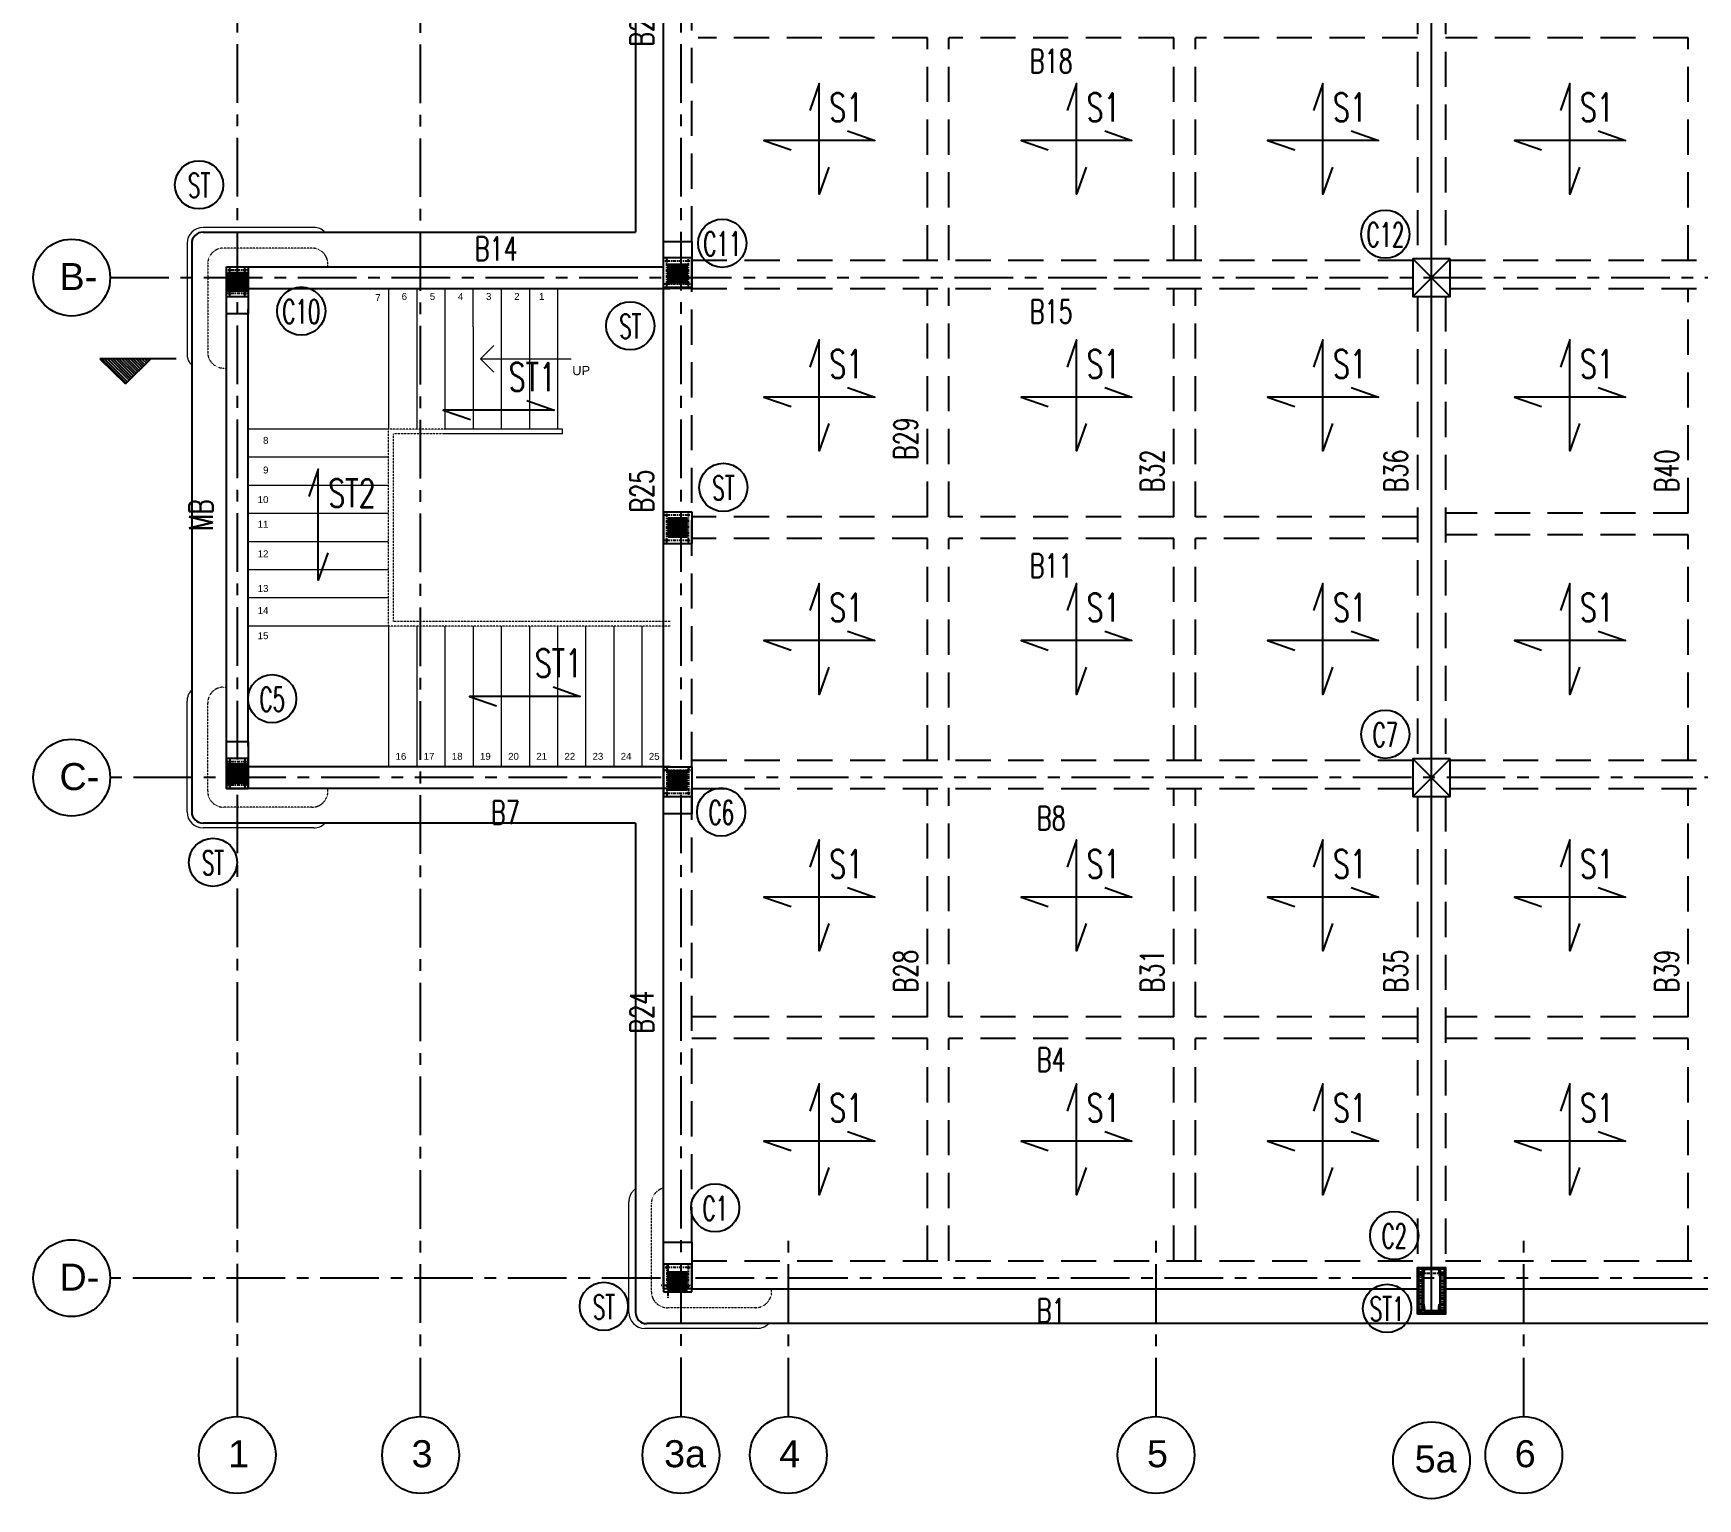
# Model space of a CAD drawing. Header units: millimetres. Extents: x 2659630 to 6742168, y -2425387 to -732288.
# Drawn here: x 3345427 to 3363171, y -1200757 to -1185137 of the extents above; entities that cross this region are included whole.
import ezdxf
from ezdxf.enums import TextEntityAlignment as Align

# ---------------------------------------------------------------- set-up
doc = ezdxf.new("R2010")
doc.units = ezdxf.units.MM
for name, pattern in [('CENTER', [2, 1.25, -0.25, 0.25, -0.25]), ('Centre', [31.75, 6.35, -4.7625, 15.875, -4.7625]), ('Hidden', [7.14375, 4.7625, -2.38125]), ('HIDDEN2', [0.1875, 0.125, -0.0625]), ('Overhead', [3.96875, 2.38125, -1.5875])]:
    doc.linetypes.add(name, pattern=pattern)
for name, color, linetype in [('A-CORNICE', 20, 'Continuous'), ('A-TEXT-0', 7, 'Continuous'), ('S-BEAM INNER', 4, 'HIDDEN2'), ('S-BEAM NO', 3, 'Continuous'), ('S-BEAM OUTER', 4, 'Continuous'), ('S-BRECK LINE', 8, 'Continuous'), ('S-COLUMN', 1, 'Continuous'), ('S-COLUMN CIRCLE', 9, 'Continuous'), ('S-COLUMN NO', 2, 'Continuous'), ('S-GRIDE CIRCLE', 8, 'Continuous'), ('S-GRIDE LINE', 8, 'CENTER'), ('S-GRIDE NO', 1, 'Continuous'), ('S-ISMC', 2, 'Continuous'), ('S-SECTION MARK', 1, 'Continuous'), ('S-SLAB MARK', 3, 'Continuous'), ('S-SLAB NO', 3, 'Continuous'), ('S-STIFFNER PLATE', 3, 'Continuous'), ('S-STIRUPS', 3, 'Continuous')]:
    doc.layers.add(name, color=color, linetype=linetype)
for name, color, linetype, lineweight in [('A-DETL-THIN', 151, 'Continuous', 18), ('A-FLOR-HRAL', 11, 'Continuous', 18), ('A-FLOR-HRAL-MBND', 5, 'Overhead', 18), ('A-FLOR-OVHD', 1, 'Overhead', 18), ('A-PLASTER', 50, 'Continuous', 0), ('A-STAIRS', 31, 'Continuous', 18), ('G-ANNO-TEXT', 231, 'Continuous', 9)]:
    doc.layers.add(name, color=color, linetype=linetype, lineweight=lineweight)
doc.styles.add('Arial', font='arial.ttf', dxfattribs={"height": 123})
doc.styles.add('Arial_3', font='arial.ttf', dxfattribs={"height": 97.584908})
doc.styles.add('Arial_4', font='arial.ttf', dxfattribs={"height": 73.76497})
doc.styles.add('ROMANS', font='r.shx', dxfattribs={"width": 0.7})
pattern_1 = [(315, (3271812.707, -1186767.003), (-15.2387667, -15.2387667), [])]

# ---------------------------------------------------------------- blocks, each defined once
blk = doc.blocks.new('ff')
at = {"layer": 'S-STIRUPS', "ltscale": 1200}
h = blk.add_hatch(dxfattribs=at)
h.set_pattern_fill('ANGLE', color=256, scale=0.666667, style=0)
h.set_pattern_definition([(0, (-1970344.2655, 387487.6027), (0, 4.656666667), [3.386666667, -1.27]), (90, (-1970344.2655, 387487.6027), (-4.656666667, 0), [3.386666667, -1.27])])
h.paths.add_polyline_path([(264427, -411467), (264614, -411467), (264614, -411280), (264427, -411280)])
for points in [[(264420, -411473), (264620, -411473), (264620, -411273), (264420, -411273)], [(264420, -411473), (264620, -411473), (264620, -411273), (264420, -411273)], [(264427, -411467), (264614, -411467), (264614, -411280), (264427, -411280)], [(264427, -411467), (264614, -411467), (264614, -411280), (264427, -411280)]]:
    blk.add_lwpolyline(points, close=True, dxfattribs=at)

msp = doc.modelspace()

# ---------------------------------------------------------------- hatches: boundary and pattern name
at = {"layer": 'S-SECTION MARK', "ltscale": 5}
h = msp.add_hatch(dxfattribs=at)
h.set_pattern_fill('ANSI31', color=256, scale=172.406964, angle=360, style=0)
h.set_pattern_definition(pattern_1)
h.paths.add_polyline_path([(3346409.848, -1188873.11), (3346137.982, -1188605.981), (3346681.713, -1188605.981)])
h = msp.add_hatch(dxfattribs=at)
h.set_pattern_fill('ANSI31', color=256, scale=172.406964, angle=360, style=0)
h.set_pattern_definition(pattern_1)
h.paths.add_polyline_path([(3346409.848, -1188873.11), (3346137.982, -1188605.981), (3346681.713, -1188605.981)])
h = msp.add_hatch(dxfattribs=at)
h.set_pattern_fill('ANSI31', color=256, scale=172.406964, angle=360, style=0)
h.set_pattern_definition(pattern_1)
h.paths.add_polyline_path([(3346409.848, -1188873.11), (3346137.982, -1188605.981), (3346681.713, -1188605.981)])

# ---------------------------------------------------------------- linework, layer by layer
at = {"layer": 'A-CORNICE'}
for p, q in [((3351846.677, -1182040.786), (3351846.677, -1187255.788)), ((3347116.677, -1187375.788), (3347116.677, -1193435.788)), ((3347236.677, -1187255.788), (3351846.677, -1187255.788)), ((3351846.677, -1193555.788), (3347236.677, -1193555.788)), ((3351846.677, -1193555.788), (3351846.677, -1198770.788)), ((3376696.677, -1198890.788), (3351966.677, -1198890.788))]:
    msp.add_line(p, q, dxfattribs=at)
for centre, start, end in [((3347236.677, -1187375.788), 90, 180), ((3347236.677, -1193435.788), 180, 270), ((3351966.677, -1198770.788), 180, 270)]:
    msp.add_arc(centre, 120, start, end, dxfattribs=at)
at = {"layer": 'A-DETL-THIN'}
for q in [(3350336.509, -1188464.556), (3351160.294, -1188605.979), (3350336.508, -1188747.399)]:
    msp.add_line((3350195.087, -1188605.977), q, dxfattribs=at)
at = {"layer": 'A-FLOR-HRAL'}
for p, q in [((3351067.305, -1189405.788), (3349803.609, -1189405.788)), ((3351067.305, -1189355.788), (3349817.304, -1189355.788)), ((3351067.305, -1189405.788), (3351067.305, -1189355.788))]:
    msp.add_line(p, q, dxfattribs=at)
at = {"layer": 'A-FLOR-HRAL-MBND'}
for p, q in [((3349215.7, -1191455.788), (3349215.68, -1189355.788)), ((3349817.304, -1189355.788), (3349215.68, -1189355.788)), ((3349265.7, -1191405.788), (3349265.681, -1189405.788)), ((3349803.609, -1189405.788), (3349265.681, -1189405.788)), ((3352217.267, -1191455.788), (3349215.7, -1191455.788)), ((3352217.267, -1191405.788), (3349265.7, -1191405.788))]:
    msp.add_line(p, q, dxfattribs=at)
at = {"layer": 'A-FLOR-OVHD'}
for p, q in [((3352016.678, -1198550.788), (3352016.678, -1197610.788)), ((3352216.672, -1198520.787), (3353296.676, -1198520.787)), ((3353296.676, -1198520.787), (3353296.676, -1198520.788)), ((3353126.676, -1198720.788), (3352186.678, -1198720.788))]:
    msp.add_line(p, q, dxfattribs=at)
for points in [[(3348566.691, -1187625.789, 0.457417609), (3348396.691, -1187425.789), (3347456.684, -1187425.789, 0.414213562), (3347286.684, -1187595.789), (3347286.696, -1188535.789, 0.414213562), (3347456.696, -1188705.789), (3347486.696, -1188705.789), (3347486.679, -1187625.789), (3348566.691, -1187625.789)], [(3348566.691, -1193187.268, -0.457417609), (3348396.691, -1193387.268), (3347456.683, -1193385.787, -0.414213562), (3347286.683, -1193215.787), (3347286.696, -1192275.788, -0.414213562), (3347456.696, -1192105.788), (3347486.696, -1192105.788), (3347486.677, -1193185.787), (3348566.691, -1193187.267)]]:
    msp.add_lwpolyline(points, format="xyb", close=True, dxfattribs=at)
for centre, radius, start, end in [((3352186.678, -1197610.788), 170, 103.611071, 180), ((3352186.678, -1198550.788), 170, 180, 270), ((3353125.237, -1198547.315), 173.479, 270.4750815, 8.7958454)]:
    msp.add_arc(centre, radius, start, end, dxfattribs=at)
at = {"layer": 'A-PLASTER'}
for p, q in [((3348416.684, -1187205.789), (3347236.691, -1187205.788)), ((3347066.691, -1187375.788), (3347066.702, -1188555.789)), ((3347066.691, -1193435.788), (3347066.704, -1192255.788)), ((3348416.685, -1193607.268), (3347236.691, -1193605.788)), ((3351776.677, -1198770.788), (3351776.678, -1197590.787)), ((3353146.677, -1198940.788), (3351946.677, -1198940.788))]:
    msp.add_line(p, q, dxfattribs=at)
for centre, start, end in [((3347236.691, -1187375.788), 90, 179.9999641), ((3348416.684, -1187375.791), 44.9014728, 90), ((3347236.702, -1188555.79), 180, 192.8571424), ((3347236.702, -1188555.79), 192.857143, 205.7142848), ((3347236.702, -1188555.79), 205.714286, 218.5714275), ((3347236.704, -1192255.788), 154.2857152, 167.142857), ((3347236.704, -1192255.788), 141.4285725, 154.285714), ((3347236.704, -1192255.788), 134.9071928, 141.4285687), ((3347236.704, -1192255.788), 167.1428576, 180), ((3347236.691, -1193435.788), 180.0000359, 270), ((3348416.685, -1193437.268), 270, 315.0989618), ((3351946.678, -1197590.787), 141.4285725, 154.285714), ((3351946.678, -1197590.787), 128.571428, 141.4285687), ((3351946.678, -1197590.787), 126.0318786, 128.5714269), ((3351946.678, -1197590.787), 167.1428576, 180), ((3351946.678, -1197590.787), 154.2857152, 167.142857), ((3351946.677, -1198770.788), 180.0000359, 270), ((3353146.677, -1198770.787), 270, 315.0989575)]:
    msp.add_arc(centre, 170, start, end, dxfattribs=at)
at = {"layer": 'A-STAIRS', "linetype": 'Hidden'}
for p, q in [((3349215.701, -1187855.788), (3349215.701, -1189355.788)), ((3349515.701, -1187855.788), (3349515.701, -1189355.788)), ((3349815.701, -1187855.788), (3349815.701, -1189355.788)), ((3350115.701, -1188266.564), (3350115.701, -1187855.788)), ((3349215.68, -1189355.788), (3347715.701, -1189355.788)), ((3349215.68, -1189655.788), (3347715.701, -1189655.788)), ((3349215.68, -1189955.788), (3347715.701, -1189955.788)), ((3349215.68, -1190255.788), (3347715.701, -1190255.788)), ((3349215.68, -1190555.788), (3347715.701, -1190555.788)), ((3349215.68, -1190855.788), (3347715.701, -1190855.788)), ((3349215.68, -1191155.788), (3347715.701, -1191155.788)), ((3349215.68, -1191455.788), (3347715.701, -1191455.788)), ((3349215.701, -1191460.788), (3349215.701, -1192955.788)), ((3349515.701, -1191455.788), (3349515.701, -1192955.788)), ((3349815.701, -1191455.788), (3349815.701, -1192955.788)), ((3350115.701, -1191455.788), (3350115.701, -1192955.788)), ((3350415.701, -1191455.788), (3350415.701, -1192955.788)), ((3350715.701, -1191455.788), (3350715.701, -1192955.788)), ((3351015.701, -1191455.788), (3351015.701, -1192955.788)), ((3351315.701, -1191455.788), (3351315.701, -1192955.788)), ((3351615.701, -1191455.788), (3351615.701, -1192955.788)), ((3351915.701, -1191455.788), (3351915.701, -1192955.788))]:
    msp.add_line(p, q, dxfattribs=at)
at = {"layer": 'A-STAIRS'}
for p, q in [((3350415.701, -1187855.788), (3350415.701, -1189355.788)), ((3350715.701, -1187855.788), (3350715.701, -1189355.788)), ((3351015.701, -1187855.788), (3351015.701, -1189355.788)), ((3350115.701, -1188266.564), (3350115.701, -1189355.788))]:
    msp.add_line(p, q, dxfattribs=at)
at = {"layer": 'S-BEAM INNER', "ltscale": 3000}
for p, q in [((3360183.224, -1182520.979), (3360183.224, -1187540.788)), ((3360483.224, -1182520.979), (3360483.224, -1187540.788)), ((3352446.675, -1187355.79), (3352446.675, -1182790.785)), ((3354958.943, -1185185.932), (3352516.733, -1185185.932)), ((3354958.943, -1187555.79), (3354958.943, -1185185.932)), ((3355188.943, -1187555.79), (3355188.943, -1185185.932)), ((3357586.148, -1185185.932), (3355188.943, -1185185.932)), ((3357586.148, -1187555.79), (3357586.148, -1185185.932)), ((3360183.224, -1185185.932), (3357816.148, -1185185.932)), ((3357816.148, -1187555.79), (3357816.148, -1185185.932)), ((3363070.554, -1185185.932), (3360483.224, -1185185.932)), ((3363070.554, -1187555.79), (3363070.554, -1185185.932)), ((3352446.677, -1187555.79), (3360133.224, -1187555.79)), ((3360533.224, -1187555.79), (3368133.291, -1187555.79)), ((3352446.677, -1187855.789), (3360133.224, -1187855.789)), ((3352446.682, -1192955.786), (3352446.682, -1187855.789)), ((3354958.879, -1190290.788), (3354958.879, -1187850.787)), ((3355188.879, -1190290.788), (3355188.879, -1187850.787)), ((3357586.084, -1190290.788), (3357586.084, -1187850.787)), ((3357816.084, -1190290.788), (3357816.084, -1187850.787)), ((3360533.224, -1187855.789), (3368133.291, -1187855.789)), ((3363070.554, -1190250.937), (3363070.554, -1187855.789)), ((3360183.224, -1187940.788), (3360183.224, -1192870.788)), ((3360483.224, -1187940.788), (3360483.224, -1192870.788)), ((3354958.879, -1190290.788), (3352446.682, -1190290.788)), ((3357586.084, -1190290.788), (3355188.879, -1190290.788)), ((3360183.224, -1190290.788), (3357816.084, -1190290.788)), ((3363070.554, -1190250.937), (3360483.224, -1190250.937)), ((3354958.879, -1190520.788), (3352446.682, -1190520.788)), ((3354958.879, -1192885.788), (3354958.879, -1190520.788)), ((3355188.879, -1192885.788), (3355188.879, -1190520.788)), ((3357586.084, -1190520.788), (3355188.879, -1190520.788)), ((3357586.084, -1192885.788), (3357586.084, -1190520.788)), ((3357816.084, -1192885.788), (3357816.084, -1190520.788)), ((3360183.224, -1190520.788), (3357816.084, -1190520.788)), ((3363070.554, -1190480.937), (3360483.224, -1190480.937)), ((3363070.554, -1192885.788), (3363070.554, -1190480.937)), ((3352446.682, -1192885.788), (3360133.224, -1192885.788)), ((3360533.224, -1192885.788), (3368133.291, -1192885.788)), ((3352446.672, -1198020.788), (3352446.672, -1193185.788)), ((3352446.677, -1193185.788), (3360133.224, -1193185.788)), ((3354958.884, -1195620.787), (3354958.884, -1193180.786)), ((3355188.884, -1195620.787), (3355188.884, -1193180.786)), ((3357586.089, -1195620.787), (3357586.089, -1193180.786)), ((3357816.089, -1195620.787), (3357816.089, -1193180.786)), ((3360533.224, -1193185.788), (3368133.291, -1193185.788)), ((3363070.554, -1195620.934), (3363070.554, -1193180.933)), ((3360183.224, -1193270.788), (3360183.224, -1198290.79)), ((3360483.224, -1193270.788), (3360483.224, -1198290.79)), ((3354958.884, -1195620.787), (3352446.672, -1195620.787)), ((3357586.089, -1195620.787), (3355188.884, -1195620.787)), ((3360183.224, -1195620.787), (3357816.089, -1195620.787)), ((3363070.554, -1195620.934), (3360483.224, -1195620.934)), ((3354958.884, -1195850.787), (3352446.672, -1195850.787)), ((3354958.884, -1198220.788), (3354958.884, -1195850.787)), ((3355188.884, -1198220.788), (3355188.884, -1195850.787)), ((3357586.089, -1195850.787), (3355188.884, -1195850.787)), ((3357586.089, -1198220.788), (3357586.089, -1195850.787)), ((3357816.089, -1198220.788), (3357816.089, -1195850.787)), ((3360183.224, -1195850.787), (3357816.089, -1195850.787)), ((3363070.554, -1195850.934), (3360483.224, -1195850.934)), ((3363070.554, -1198220.788), (3363070.554, -1195850.934)), ((3352446.675, -1198220.788), (3360183.224, -1198220.788)), ((3360483.224, -1198220.788), (3368183.291, -1198220.788))]:
    msp.add_line(p, q, dxfattribs=at)
at = {"layer": 'S-BEAM OUTER', "ltscale": 2500}
for p, q in [((3352146.675, -1187355.79), (3352146.675, -1182790.785)), ((3347716.664, -1187625.789), (3352146.675, -1187625.789)), ((3347716.664, -1187855.789), (3352216.677, -1187855.789)), ((3352146.682, -1192955.786), (3352146.682, -1187855.789)), ((3347486.684, -1192735.79), (3347486.684, -1188075.787)), ((3347716.684, -1192735.79), (3347716.684, -1188075.787)), ((3352216.678, -1192955.788), (3347716.667, -1192955.72)), ((3352216.675, -1193185.788), (3347716.664, -1193185.72)), ((3352146.672, -1198020.788), (3352146.672, -1193185.788)), ((3352446.677, -1198520.788), (3360183.908, -1198520.788)), ((3360483.91, -1198520.788), (3368183.975, -1198520.788))]:
    msp.add_line(p, q, dxfattribs=at)
at = {"layer": 'S-BRECK LINE', "linetype": 'Centre', "ltscale": 2.0004}
for p, q in [((3352160.803, -1187562.361), (3352435.3, -1187562.361)), ((3352181.682, -1187832.422), (3352181.682, -1187534.49)), ((3352411.682, -1187830.993), (3352411.682, -1187542.572)), ((3347716.664, -1187660.789), (3347500.156, -1187660.789)), ((3347521.67, -1187934.546), (3347521.67, -1187636.059)), ((3347683.886, -1187934.546), (3347683.886, -1187636.059)), ((3347716.664, -1187910.102), (3347497.633, -1187910.102)), ((3352157.475, -1187806.939), (3352438.013, -1187806.939)), ((3352159.482, -1190270.79), (3352435.731, -1190270.79)), ((3352181.682, -1190567.362), (3352181.682, -1190244.79)), ((3352411.682, -1190564.015), (3352411.682, -1190244.407)), ((3352159.482, -1190540.79), (3352435.731, -1190540.79)), ((3347521.67, -1192877.034), (3347521.67, -1193175.521)), ((3347683.886, -1192877.034), (3347683.886, -1193175.521)), ((3347716.664, -1192901.478), (3347497.633, -1192901.478)), ((3352157.475, -1192990.786), (3352438.013, -1192990.786)), ((3352411.682, -1192966.732), (3352411.682, -1193255.153)), ((3347716.664, -1193150.791), (3347500.156, -1193150.791)), ((3352160.803, -1193235.365), (3352435.3, -1193235.365)), ((3352430.187, -1198292.287), (3352165.232, -1198292.287)), ((3352181.672, -1198256.664), (3352181.672, -1198522.302)), ((3352195.187, -1198616.336), (3352195.187, -1198256.353)), ((3352411.677, -1198528.133), (3352411.677, -1198270.115)), ((3360465.152, -1198355.79), (3360200.053, -1198355.79)), ((3360218.224, -1198783.394), (3360218.224, -1198331.93)), ((3360448.91, -1198791.182), (3360448.91, -1198326.807)), ((3352446.675, -1198485.788), (3352122.308, -1198485.788)), ((3360183.908, -1198755.787), (3360471.899, -1198755.787))]:
    msp.add_line(p, q, dxfattribs=at)
at = {"layer": 'S-COLUMN', "color": 1}
for p, q in [((3360133.213, -1187540.776), (3360533.213, -1187940.776)), ((3360533.213, -1187540.776), (3360133.213, -1187940.776)), ((3360533.224, -1192870.765), (3360133.21, -1193270.779)), ((3360133.215, -1192870.779), (3360533.224, -1193270.788))]:
    msp.add_line(p, q, dxfattribs=at)
for points in [[(3352146.675, -1187855.789), (3352146.675, -1187355.79), (3352446.677, -1187355.79), (3352446.677, -1187855.789)], [(3360533.224, -1187540.788), (3360133.224, -1187540.788), (3360133.224, -1187940.788), (3360533.224, -1187940.788)], [(3347486.677, -1187625.789), (3347716.664, -1187625.789), (3347716.657, -1188125.787), (3347486.67, -1188125.787)], [(3347486.684, -1192685.79), (3347716.67, -1192685.79), (3347716.664, -1193185.788), (3347486.677, -1193185.788)], [(3360533.224, -1192870.788), (3360133.224, -1192870.788), (3360133.224, -1193270.788), (3360533.224, -1193270.788)], [(3352146.672, -1198520.788), (3352146.672, -1198020.789), (3352446.675, -1198020.789), (3352446.675, -1198520.788)], [(3360183.908, -1198790.787), (3360183.908, -1198290.788), (3360483.91, -1198290.788), (3360483.91, -1198790.787)]]:
    msp.add_lwpolyline(points, close=True, dxfattribs=at)
at = {"layer": 'S-COLUMN CIRCLE'}
for centre in [(3347194.453, -1186752.28), (3359840.61, -1187278.013), (3352771.851, -1187374.469), (3348283.856, -1188097.556), (3351791.526, -1188254.611), (3352783.778, -1189977.063), (3347973.611, -1192230.078), (3359840.61, -1192608.013), (3352760.701, -1193437.444), (3347342.817, -1193973.898), (3352696.051, -1197656.454), (3359935.469, -1197951.61), (3351509.726, -1198707.375), (3359858.982, -1198728.325)]:
    msp.add_circle(centre, 257.143, dxfattribs=at)
at = {"layer": 'S-GRIDE CIRCLE'}
for centre in [(3345837.22, -1187740.722), (3345837.22, -1187740.722), (3345837.22, -1187740.722), (3345837.22, -1193070.722), (3345837.22, -1193070.722), (3345837.22, -1193070.722), (3345837.22, -1198405.788), (3345837.22, -1198405.788), (3345837.22, -1198405.788), (3347601.682, -1200291.349), (3347601.682, -1200291.349), (3347601.682, -1200291.349), (3349556.682, -1200291.349), (3349556.682, -1200291.349), (3349556.682, -1200291.349), (3352331.682, -1200291.349), (3352331.682, -1200291.349), (3352331.682, -1200291.349), (3353476.682, -1200291.349), (3353476.682, -1200291.349), (3353476.682, -1200291.349), (3357396.682, -1200291.349), (3357396.682, -1200291.349), (3357396.682, -1200291.349), (3360333.224, -1200347.02), (3360333.224, -1200347.02), (3360333.224, -1200347.02), (3361316.682, -1200291.349), (3361316.682, -1200291.349), (3361316.682, -1200291.349)]:
    msp.add_circle(centre, 409.836, dxfattribs=at)
at = {"layer": 'S-GRIDE LINE', "ltscale": 500}
for p, q in [((3347601.682, -1177252.333), (3347601.682, -1199881.512)), ((3349556.682, -1199881.512), (3349556.682, -1177252.333)), ((3352331.682, -1177252.333), (3352331.682, -1199881.512)), ((3346247.056, -1187740.788), (3378122.287, -1187740.788)), ((3378119.609, -1193070.788), (3346247.056, -1193070.788)), ((3353476.682, -1199881.512), (3353476.682, -1197881.512)), ((3357396.682, -1199881.512), (3357396.682, -1197881.512)), ((3361316.682, -1199881.512), (3361316.682, -1197881.512)), ((3378112.296, -1198405.788), (3346247.056, -1198405.788))]:
    msp.add_line(p, q, dxfattribs=at)
at = {"layer": 'S-ISMC', "lineweight": -2}
for points in [[(3360246.409, -1198305.788), (3360246.409, -1198380.788), (3360247.249, -1198380.788, 0.383864035), (3360252.222, -1198376.311), (3360255.409, -1198345.988), (3360258.125, -1198320.143, -0.383864035), (3360268.071, -1198311.188), (3360399.747, -1198311.188, -0.383864035), (3360409.693, -1198320.143), (3360412.409, -1198345.988), (3360415.596, -1198376.311, 0.383864035), (3360420.569, -1198380.788), (3360421.409, -1198380.788), (3360421.409, -1198305.788), (3360246.409, -1198305.788)], [(3360246.409, -1198755.79), (3360246.409, -1198680.79), (3360247.249, -1198680.79, -0.383864035), (3360252.222, -1198685.268), (3360255.409, -1198715.59), (3360258.125, -1198741.436, 0.383864035), (3360268.071, -1198750.39), (3360399.747, -1198750.39, 0.383864035), (3360409.693, -1198741.436), (3360412.409, -1198715.59), (3360415.596, -1198685.268, -0.383864035), (3360420.569, -1198680.79), (3360421.409, -1198680.79), (3360421.409, -1198755.79), (3360246.409, -1198755.79)]]:
    msp.add_lwpolyline(points, format="xyb", dxfattribs=at)
at = {"layer": 'S-SECTION MARK'}
for p, q in [((3346950.84, -1188605.981), (3346137.982, -1188605.981)), ((3346950.84, -1188605.981), (3346137.982, -1188605.981)), ((3346950.84, -1188605.981), (3346137.982, -1188605.981)), ((3346137.982, -1188605.981), (3346409.848, -1188873.11)), ((3346681.713, -1188605.981), (3346409.848, -1188873.11)), ((3346681.713, -1188605.981), (3346409.848, -1188873.11)), ((3346681.713, -1188605.981), (3346409.848, -1188873.11))]:
    msp.add_line(p, q, dxfattribs=at)
at = {"layer": 'S-SLAB MARK'}
for points in [[(3353907.784, -1186562.268), (3353806.428, -1186852.97), (3353806.428, -1185670.113), (3353705.072, -1185960.815)], [(3356649.993, -1186562.268), (3356548.637, -1186852.97), (3356548.637, -1185670.113), (3356447.282, -1185960.815)], [(3359277.198, -1186562.268), (3359175.842, -1186852.97), (3359175.842, -1185670.113), (3359074.486, -1185960.815)], [(3361909.334, -1186562.268), (3361807.978, -1186852.97), (3361807.978, -1185670.113), (3361706.622, -1185960.815)], [(3354107.154, -1186177.833), (3354397.857, -1186279.189), (3353215, -1186279.189), (3353505.702, -1186380.545)], [(3356849.364, -1186177.833), (3357140.066, -1186279.189), (3355957.209, -1186279.189), (3356247.911, -1186380.545)], [(3359476.569, -1186177.833), (3359767.271, -1186279.189), (3358584.414, -1186279.189), (3358875.116, -1186380.545)], [(3362108.704, -1186177.833), (3362399.406, -1186279.189), (3361216.549, -1186279.189), (3361507.251, -1186380.545)], [(3353907.784, -1189297.266), (3353806.428, -1189587.968), (3353806.428, -1188405.111), (3353705.072, -1188695.813)], [(3356649.993, -1189297.266), (3356548.637, -1189587.968), (3356548.637, -1188405.111), (3356447.282, -1188695.813)], [(3359277.198, -1189297.266), (3359175.842, -1189587.968), (3359175.842, -1188405.111), (3359074.486, -1188695.813)], [(3361909.334, -1189297.266), (3361807.978, -1189587.968), (3361807.978, -1188405.111), (3361706.622, -1188695.813)], [(3354107.154, -1188912.831), (3354397.857, -1189014.187), (3353215, -1189014.187), (3353505.702, -1189115.543)], [(3356849.364, -1188912.831), (3357140.066, -1189014.187), (3355957.209, -1189014.187), (3356247.911, -1189115.543)], [(3359476.569, -1188912.831), (3359767.271, -1189014.187), (3358584.414, -1189014.187), (3358875.116, -1189115.543)], [(3362108.704, -1188912.831), (3362399.406, -1189014.187), (3361216.549, -1189014.187), (3361507.251, -1189115.543)], [(3350689.34, -1189051.531), (3350980.043, -1189152.887), (3349797.185, -1189152.887), (3350087.888, -1189254.243)], [(3348567.046, -1190674.271), (3348465.691, -1190964.974), (3348465.691, -1189782.116), (3348364.335, -1190072.819)], [(3353907.784, -1191892.265), (3353806.428, -1192182.968), (3353806.428, -1191000.11), (3353705.072, -1191290.813)], [(3356649.993, -1191892.265), (3356548.637, -1192182.968), (3356548.637, -1191000.11), (3356447.282, -1191290.813)], [(3359277.198, -1191892.265), (3359175.842, -1192182.968), (3359175.842, -1191000.11), (3359074.486, -1191290.813)], [(3361909.334, -1191892.265), (3361807.978, -1192182.968), (3361807.978, -1191000.11), (3361706.622, -1191290.813)], [(3354107.154, -1191507.831), (3354397.857, -1191609.187), (3353215, -1191609.187), (3353505.702, -1191710.543)], [(3356849.364, -1191507.831), (3357140.066, -1191609.187), (3355957.209, -1191609.187), (3356247.911, -1191710.543)], [(3359476.569, -1191507.831), (3359767.271, -1191609.187), (3358584.414, -1191609.187), (3358875.116, -1191710.543)], [(3362108.704, -1191507.831), (3362399.406, -1191609.187), (3361216.549, -1191609.187), (3361507.251, -1191710.543)], [(3350968.065, -1192102.811), (3351258.768, -1192204.167), (3350075.91, -1192204.167), (3350366.613, -1192305.523)], [(3353907.784, -1194627.265), (3353806.428, -1194917.967), (3353806.428, -1193735.11), (3353705.072, -1194025.812)], [(3356649.993, -1194627.265), (3356548.637, -1194917.967), (3356548.637, -1193735.11), (3356447.282, -1194025.812)], [(3359277.198, -1194627.265), (3359175.842, -1194917.967), (3359175.842, -1193735.11), (3359074.486, -1194025.812)], [(3361909.334, -1194627.265), (3361807.978, -1194917.967), (3361807.978, -1193735.11), (3361706.622, -1194025.812)], [(3354107.154, -1194242.83), (3354397.857, -1194344.186), (3353215, -1194344.186), (3353505.702, -1194445.542)], [(3356849.364, -1194242.83), (3357140.066, -1194344.186), (3355957.209, -1194344.186), (3356247.911, -1194445.542)], [(3359476.569, -1194242.83), (3359767.271, -1194344.186), (3358584.414, -1194344.186), (3358875.116, -1194445.542)], [(3362108.704, -1194242.83), (3362399.406, -1194344.186), (3361216.549, -1194344.186), (3361507.251, -1194445.542)], [(3353907.784, -1197227.266), (3353806.428, -1197517.968), (3353806.428, -1196335.111), (3353705.072, -1196625.813)], [(3356649.993, -1197227.266), (3356548.637, -1197517.968), (3356548.637, -1196335.111), (3356447.282, -1196625.813)], [(3359277.198, -1197227.266), (3359175.842, -1197517.968), (3359175.842, -1196335.111), (3359074.486, -1196625.813)], [(3361909.334, -1197227.266), (3361807.978, -1197517.968), (3361807.978, -1196335.111), (3361706.622, -1196625.813)], [(3354107.154, -1196842.831), (3354397.857, -1196944.187), (3353215, -1196944.187), (3353505.702, -1197045.543)], [(3356849.364, -1196842.831), (3357140.066, -1196944.187), (3355957.209, -1196944.187), (3356247.911, -1197045.543)], [(3359476.569, -1196842.831), (3359767.271, -1196944.187), (3358584.414, -1196944.187), (3358875.116, -1197045.543)], [(3362108.704, -1196842.831), (3362399.406, -1196944.187), (3361216.549, -1196944.187), (3361507.251, -1197045.543)]]:
    msp.add_lwpolyline(points, dxfattribs=at)
at = {"layer": 'S-STIFFNER PLATE', "lineweight": -2}
for p, q in [((3352146.672, -1198257.287), (3352146.672, -1198552.287)), ((3352446.677, -1198257.287), (3352146.672, -1198257.287)), ((3352446.677, -1198552.287), (3352446.677, -1198257.287))]:
    msp.add_line(p, q, dxfattribs=at)
for points in [[(3347486.679, -1187625.772), (3347716.664, -1187625.772), (3347716.664, -1187945.102), (3347486.679, -1187945.102)], [(3347486.679, -1193185.808), (3347716.664, -1193185.808), (3347716.664, -1192866.478), (3347486.679, -1192866.478)], [(3360198.908, -1198775.787), (3360198.908, -1198305.788), (3360468.91, -1198305.788), (3360468.91, -1198775.787)], [(3360238.409, -1198320.788), (3360246.409, -1198320.788), (3360246.409, -1198740.79), (3360238.409, -1198740.79)], [(3360429.409, -1198320.788), (3360421.409, -1198320.788), (3360421.409, -1198740.79), (3360429.409, -1198740.79)]]:
    msp.add_lwpolyline(points, close=True, dxfattribs=at)
at = {"layer": 'S-STIRUPS', "ltscale": 1200}
for p, q in [((3360333.909, -1198790.787), (3360333.914, -1182020.978)), ((3352146.682, -1187841.939), (3352146.672, -1187527.361)), ((3352146.682, -1187527.361), (3352446.682, -1187527.361)), ((3352446.682, -1187841.939), (3352446.682, -1187527.361)), ((3352146.682, -1187841.939), (3352446.682, -1187841.939)), ((3352146.682, -1190235.79), (3352446.682, -1190235.79)), ((3352146.682, -1190235.79), (3352146.682, -1190575.79)), ((3352446.682, -1190235.79), (3352446.682, -1190575.79)), ((3352146.682, -1190575.79), (3352446.682, -1190575.79)), ((3352446.682, -1192955.786), (3352446.682, -1193270.365)), ((3352146.682, -1193270.365), (3352446.682, -1193270.365)), ((3360246.409, -1198305.788), (3360246.409, -1198755.79)), ((3360466.126, -1198355.79), (3360465.152, -1198355.79)), ((3352146.672, -1198552.287), (3352446.677, -1198552.287))]:
    msp.add_line(p, q, dxfattribs=at)
for centre in [(3352181.682, -1187562.361), (3352411.682, -1187562.361), (3347521.67, -1187660.789), (3347683.886, -1187660.789), (3347521.67, -1187910.102), (3347683.886, -1187910.102), (3352181.682, -1187806.939), (3352411.682, -1187806.939), (3352181.682, -1190270.79), (3352411.682, -1190270.79), (3352181.682, -1190540.79), (3352411.682, -1190540.79), (3347521.67, -1192901.478), (3347683.886, -1192901.478), (3352411.682, -1192990.786), (3347521.67, -1193150.791), (3347683.886, -1193150.791), (3352181.682, -1193235.365), (3352411.682, -1193235.365), (3352181.672, -1198292.287), (3352411.677, -1198292.287), (3360218.224, -1198355.79), (3360448.91, -1198355.79), (3352181.672, -1198485.788), (3352411.677, -1198485.788), (3360218.224, -1198755.787), (3360448.91, -1198755.787)]:
    msp.add_circle(centre, 8, dxfattribs=at)

# ---------------------------------------------------------------- block references
at = {"layer": 'S-STIRUPS', "ltscale": 1200, "xscale": -1, "rotation": 180}
for p in [(3083082.596, -1599158.619), (3087775.004, -1599070.534)]:
    msp.add_blockref('ff', p, dxfattribs=at)
at = {"layer": 'S-STIRUPS', "ltscale": 1200}
for p in [(3087775.004, -779032.617), (3083082.596, -781652.961), (3087775.004, -781727.192), (3087775.004, -787069.114)]:
    msp.add_blockref('ff', p, dxfattribs=at)

# ---------------------------------------------------------------- texts
at = {"layer": 'A-TEXT-0', "color": 7, "insert": (3347934.135, -1190070.265), "char_height": 73.765, "width": 68.4, "attachment_point": 3, "rotation": 0.1314106, "line_spacing_factor": 0.938532, "style": 'Arial_4', "bg_fill": 3, "box_fill_scale": 1.25, "bg_fill_color": 0, "bg_fill_transparency": 0}
msp.add_mtext('10', dxfattribs=at)
at = {"layer": 'S-BEAM NO', "style": 'ROMANS', "width": 0.7}
for s, p in [('B26', (3351915.642, -1185051.139, 0)), ('B29', (3354727.846, -1189457.495, 0)), ('B32', (3357355.051, -1189802.267, 0)), ('B36', (3359952.187, -1189802.267, 0)), ('B40', (3362839.517, -1189802.267, 0)), ('B25', (3351915.649, -1190017.579, 0)), ('MB', (3347215.415, -1190273.64, 0)), ('B28', (3354727.851, -1195132.266, 0)), ('B31', (3357355.056, -1195132.266, 0)), ('B35', (3359952.192, -1195132.266, 0)), ('B39', (3362839.522, -1195132.266, 0)), ('B24', (3351915.64, -1195571.139, 0))]:
    msp.add_text(s, height=250, rotation=90, dxfattribs=at).set_placement(p, align=Align.MIDDLE_CENTER)
for s, p in [('B18', (3356278.967, -1185433.037, 0)), ('B14', (3350362.568, -1187432.677, 0)), ('B15', (3356278.967, -1188102.894, 0)), ('B11', (3356278.967, -1190811.56, 0)), ('B7', (3350460.443, -1193441.336, 0)), ('B8', (3356278.967, -1193503.005, 0)), ('B4', (3356278.967, -1196077.501, 0)), ('B1', (3356278.967, -1198750.954, 0))]:
    msp.add_text(s, height=250, dxfattribs=at).set_placement(p, align=Align.MIDDLE_CENTER)
at = {"layer": 'S-COLUMN NO', "style": 'ROMANS', "width": 0.6}
for s, p in [('ST', (3347195.821, -1186757.811, 0)), ('C12', (3359841.978, -1187283.543, 0)), ('C11', (3352773.219, -1187380, 0)), ('C10', (3348285.224, -1188103.086, 0)), ('ST', (3351792.894, -1188260.142, 0)), ('ST', (3352785.147, -1189982.594, 0)), ('C5', (3347974.98, -1192235.609, 0)), ('C7', (3359841.978, -1192613.543, 0)), ('C6', (3352762.069, -1193442.975, 0)), ('ST', (3347344.185, -1193979.428, 0)), ('C1', (3352697.419, -1197661.985, 0)), ('C2', (3359936.838, -1197957.14, 0)), ('ST', (3351511.095, -1198712.906, 0)), ('ST1', (3359860.351, -1198733.856, 0))]:
    msp.add_text(s, height=257.1429, dxfattribs=at).set_placement(p, align=Align.MIDDLE_CENTER)
at = {"layer": 'S-GRIDE NO', "style": 'Arial'}
for s, height, p in [('B-', 287.9195, (3345706.395, -1187873.724)), ('C-', 287.9195, (3345706.395, -1193203.724)), ('D-', 287.9195, (3345706.395, -1198538.79)), ('1', 287.919, (3347505.001, -1200421.187)), ('1', 287.919, (3347505.001, -1200421.187)), ('1', 287.919, (3347505.001, -1200421.187)), ('3', 287.919, (3349460.001, -1200421.187)), ('3a', 287.9195, (3352152.011, -1200421.187)), ('4', 287.919, (3353380.001, -1200421.187)), ('5', 287.919, (3357300.001, -1200421.187)), ('6', 287.919, (3361220.001, -1200421.187)), ('5a', 287.9195, (3360153.553, -1200476.859))]:
    msp.add_text(s, height=height, dxfattribs=at).set_placement(p)
at = {"layer": 'S-SLAB NO', "style": 'ROMANS', "width": 0.7}
for s, p in [('S1', (3353912.602, -1186076.207)), ('S1', (3356654.811, -1186076.207)), ('S1', (3359282.016, -1186076.207)), ('S1', (3361914.152, -1186076.207)), ('S1', (3353912.602, -1188811.205)), ('S1', (3356654.811, -1188811.205)), ('S1', (3359282.016, -1188811.205)), ('S1', (3361914.152, -1188811.205)), ('ST1', (3350494.788, -1188949.904)), ('ST2', (3348571.864, -1190188.21)), ('S1', (3353912.602, -1191406.204)), ('S1', (3356654.811, -1191406.204)), ('S1', (3359282.016, -1191406.204)), ('S1', (3361914.152, -1191406.204)), ('ST1', (3350773.513, -1192001.184)), ('S1', (3353912.602, -1194141.203)), ('S1', (3356654.811, -1194141.203)), ('S1', (3359282.016, -1194141.203)), ('S1', (3361914.152, -1194141.203)), ('S1', (3353912.602, -1196741.204)), ('S1', (3356654.811, -1196741.204)), ('S1', (3359282.016, -1196741.204)), ('S1', (3361914.152, -1196741.204))]:
    msp.add_text(s, height=300, dxfattribs=at).set_placement(p)

# ---------------------------------------------------------------- next in the draw order: texts
at = {"layer": 'A-TEXT-0', "color": 7, "char_height": 73.765, "width": 68.4, "attachment_point": 3, "rotation": 0.1314106, "line_spacing_factor": 0.938532, "style": 'Arial_4', "bg_fill": 3, "box_fill_scale": 1.25, "bg_fill_color": 0, "bg_fill_transparency": 0}
for s, insert in [('7', (3349130.137, -1187916.646)), ('6', (3349411.476, -1187904.462)), ('5', (3349711.476, -1187904.462)), ('4', (3350011.476, -1187904.454)), ('3', (3350311.476, -1187904.457)), ('2', (3350611.476, -1187904.454)), ('1', (3350876.043, -1187904.451)), ('8', (3347934.13, -1189438.798)), ('9', (3347934.133, -1189754.532)), ('11', (3347934.127, -1190332.055)), ('12', (3347934.127, -1190647.788)), ('13', (3347934.144, -1191017.348)), ('14', (3347934.147, -1191252.284)), ('15', (3347934.15, -1191520.817)), ('16', (3349403.909, -1192806.747)), ('17', (3349703.972, -1192806.744)), ('18', (3350003.972, -1192806.741)), ('19', (3350303.972, -1192806.738)), ('20', (3350603.972, -1192806.744)), ('21', (3350903.972, -1192806.741)), ('22', (3351203.972, -1192806.738)), ('23', (3351503.972, -1192806.732)), ('24', (3351803.972, -1192806.729)), ('25', (3352103.972, -1192806.727))]:
    msp.add_mtext(s, dxfattribs=dict(at, insert=insert))
at = {"layer": 'G-ANNO-TEXT', "color": 7, "insert": (3351172.977, -1188682.048), "char_height": 98.3533, "width": 226.8, "attachment_point": 1, "rotation": 0.1314106, "line_spacing_factor": 0.938532, "style": 'Arial_3', "bg_fill": 3, "box_fill_scale": 1.25, "bg_fill_color": 0, "bg_fill_transparency": 0}
msp.add_mtext('UP', dxfattribs=at)

# ---------------------------------------------------------------- next in the draw order: linework, layer by layer
at = {"layer": 'S-BRECK LINE', "linetype": 'Centre', "ltscale": 2.0004}
msp.add_line((3352181.682, -1192965.303), (3352181.682, -1193263.235), dxfattribs=at)
at = {"layer": 'S-COLUMN', "color": 1}
msp.add_lwpolyline([(3352146.678, -1193455.785), (3352146.678, -1192955.786), (3352446.68, -1192955.786), (3352446.68, -1193455.785)], close=True, dxfattribs=at)
at = {"layer": 'S-STIRUPS', "ltscale": 1200}
for q in [(3352146.672, -1193270.365), (3352446.682, -1192955.786)]:
    msp.add_line((3352146.682, -1192955.786), q, dxfattribs=at)
msp.add_circle((3352181.682, -1192990.786), 8, dxfattribs=at)

doc.saveas('drawing.dxf')
